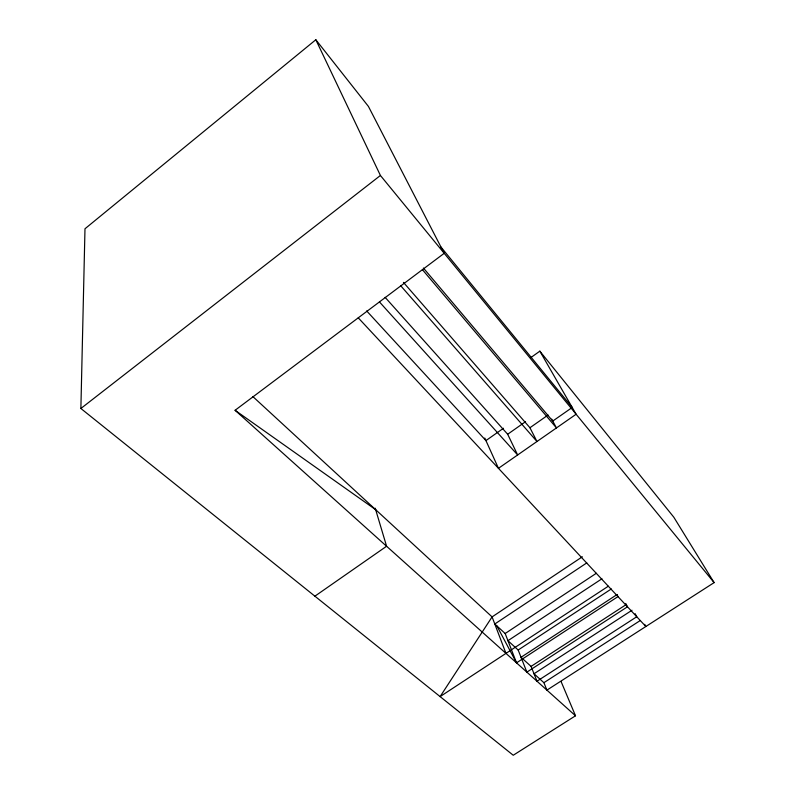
<?xml version="1.0" encoding="UTF-8"?>
<svg xmlns="http://www.w3.org/2000/svg" width="795" height="795" viewBox="0 0 795 795"><rect width="100%" height="100%" fill="white"/><g stroke="black" fill="none" stroke-linecap="round" stroke-linejoin="round"><path stroke-width="1.19" d="M80.881 408.491L84.986 228.771L315.824 39.75L368.423 106.421L444.206 253.307L235.082 410.28L575.51 715.788L513.242 755.25L80.881 408.491L380.417 175.476L315.824 39.75M582.357 556.778L492.085 616.9L440.112 696.599L608.304 586.213M530.812 357.621L539.845 351.161L673.792 517.177L714.119 582.616L546.91 690.13L543.899 682.686L534.011 673.763L631.985 610.262M503.483 428.247L485.944 440.599L366.684 310.944M379.444 301.921L517.644 454.969L507.677 434.249L525.515 421.718M400.829 285.872L536.973 441.503L529.937 427.74L548.083 415.03M571.247 408.153L552.744 421.072L423.417 268.044M314.899 596.18L386.589 546.245L375.22 508.194M586.78 562.9L494.778 623.995L505.173 633.506L516.521 662.851L617.993 596.608L616.9 594.491M505.173 633.506L596.33 573.284M601.944 578.78L507.945 640.7L518.171 650.012L526.866 672.133L627.474 606.794L625.774 603.504M518.171 650.012L611.335 588.956M617.019 594.571L521.023 657.286L531.08 666.399L536.993 681.226L636.755 616.751L635.155 613.68M531.08 666.399L626.241 604.538M543.899 682.686L640.025 620.686M235.082 410.28L375.667 509.684M252.909 396.625L492.085 616.9M358.247 317.831L645.848 626.51L644.715 624.333M385.118 297.34L507.677 434.249M403.433 282.384L529.937 427.74M422.413 269.664L556.46 427.929L551.7 419.144M440.996 247.086L572.221 407.467M380.417 175.476L714.119 582.616M539.845 351.161L576.117 414.245L498.465 468.325L484.781 438.035M496.875 625.913L516.521 662.851M561.061 681.474L575.51 715.788M491.946 616.542L505.968 653.381"/></g></svg>
